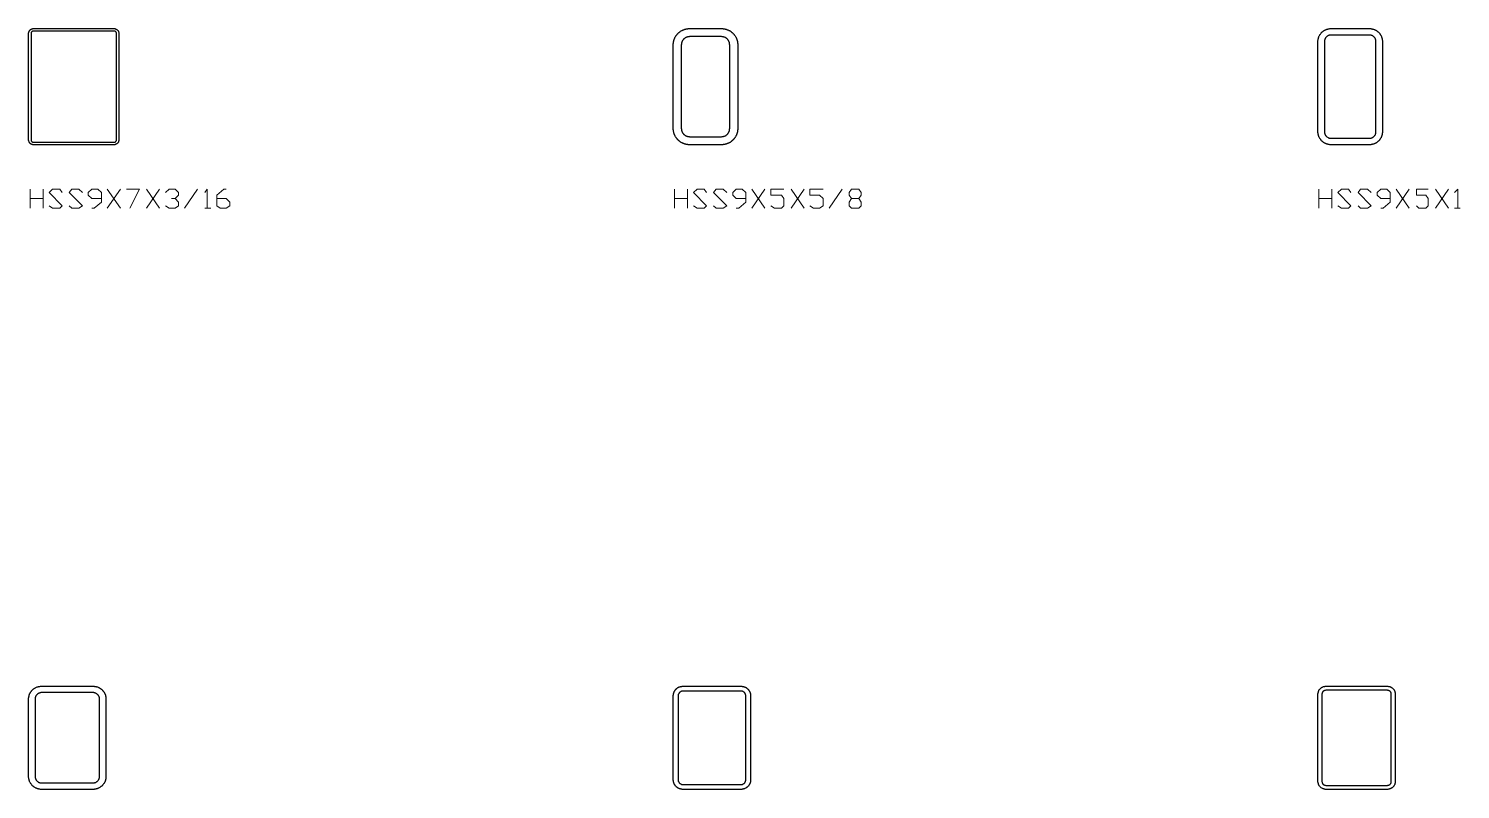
# Model space of a CAD drawing. Header units: inches. Extents: x 0 to 975, y -1305 to 34.
# Drawn here: x 250 to 361, y -800 to -741 of the extents above; entities that cross this region are included whole.
import ezdxf

# ---------------------------------------------------------------- set-up
doc = ezdxf.new("R2010")
doc.units = ezdxf.units.IN
doc.header["$MEASUREMENT"] = 0
doc.layers.add('AISC_STEEL', color=7, linetype='Continuous')

msp = doc.modelspace()

# ---------------------------------------------------------------- linework, layer by layer
at = {"color": 3, "lineweight": 0}
for p, q in [((250.11, -754.92), (250.11, -753.45)), ((251.12, -753.45), (251.12, -754.92)), ((256.1, -753.45), (257.12, -754.92)), ((256.1, -754.92), (257.12, -753.45)), ((259.14, -753.45), (260.16, -754.92)), ((259.14, -754.92), (260.16, -753.45)), ((262.1, -754.92), (263.11, -753.45)), ((300.09, -754.92), (300.09, -753.45)), ((301.1, -753.45), (301.1, -754.92)), ((306.08, -753.45), (307.1, -754.92)), ((306.08, -754.92), (307.1, -753.45)), ((309.13, -753.45), (310.14, -754.92)), ((309.13, -754.92), (310.14, -753.45)), ((312.08, -754.92), (313.09, -753.45)), ((350.07, -754.92), (350.07, -753.45)), ((351.08, -753.45), (351.08, -754.92)), ((356.06, -753.45), (357.08, -754.92)), ((356.06, -754.92), (357.08, -753.45)), ((359.11, -753.45), (360.12, -754.92)), ((359.11, -754.92), (360.12, -753.45)), ((250.11, -754.18), (251.12, -754.18)), ((263.66, -754.92), (264.12, -754.92)), ((300.09, -754.18), (301.1, -754.18)), ((350.07, -754.18), (351.08, -754.18)), ((360.58, -754.92), (361.04, -754.92))]:
    msp.add_line(p, q, dxfattribs=at)
for points in [[(251.58, -754.74), (251.86, -754.92), (252.41, -754.92), (252.6, -754.74), (251.58, -753.72), (251.86, -753.45), (252.41, -753.45), (252.6, -753.72)], [(253.15, -754.74), (253.34, -754.92), (253.89, -754.92), (254.17, -754.74), (253.15, -753.72), (253.34, -753.45), (253.89, -753.45), (254.17, -753.72)], [(254.9, -754.92), (255.09, -754.92), (255.64, -754.46), (255.64, -753.72), (255.36, -753.45), (254.9, -753.45), (254.63, -753.72), (254.63, -753.91), (254.9, -754.18), (255.64, -754.18)], [(257.58, -753.45), (258.59, -753.45), (257.85, -754.92)], [(260.62, -753.72), (260.9, -753.45), (261.36, -753.45), (261.63, -753.72), (261.63, -753.91), (261.36, -754.18), (261.08, -754.18)], [(263.66, -753.72), (263.85, -753.45), (263.85, -754.92)], [(264.59, -754.18), (265.32, -754.18), (265.6, -754.46), (265.6, -754.74), (265.32, -754.92), (264.86, -754.92), (264.59, -754.74), (264.59, -753.91), (265.14, -753.45), (265.32, -753.45)], [(301.56, -754.74), (301.84, -754.92), (302.39, -754.92), (302.58, -754.74), (301.56, -753.72), (301.84, -753.45), (302.39, -753.45), (302.58, -753.72)], [(303.13, -754.74), (303.32, -754.92), (303.87, -754.92), (304.15, -754.74), (303.13, -753.72), (303.32, -753.45), (303.87, -753.45), (304.15, -753.72)], [(304.88, -754.92), (305.07, -754.92), (305.62, -754.46), (305.62, -753.72), (305.35, -753.45), (304.88, -753.45), (304.61, -753.72), (304.61, -753.91), (304.88, -754.18), (305.62, -754.18)], [(307.56, -754.74), (307.84, -754.92), (308.39, -754.92), (308.57, -754.74), (308.57, -754.18), (308.39, -753.91), (307.56, -753.91), (307.56, -753.45), (308.57, -753.45)], [(310.6, -754.74), (310.88, -754.92), (311.34, -754.92), (311.62, -754.74), (311.62, -754.18), (311.34, -753.91), (310.6, -753.91), (310.6, -753.45), (311.62, -753.45)], [(314.38, -754.18), (314.57, -754.46), (314.57, -754.74), (314.38, -754.92), (313.83, -754.92), (313.65, -754.74), (313.65, -754.46), (313.83, -754.18), (314.38, -754.18), (314.57, -753.91), (314.57, -753.72), (314.38, -753.45), (313.83, -753.45), (313.65, -753.72), (313.65, -753.91), (313.83, -754.18)], [(351.55, -754.74), (351.82, -754.92), (352.38, -754.92), (352.56, -754.74), (351.55, -753.72), (351.82, -753.45), (352.38, -753.45), (352.56, -753.72)], [(353.11, -754.74), (353.3, -754.92), (353.85, -754.92), (354.13, -754.74), (353.11, -753.72), (353.3, -753.45), (353.85, -753.45), (354.13, -753.72)], [(354.87, -754.92), (355.05, -754.92), (355.6, -754.46), (355.6, -753.72), (355.33, -753.45), (354.87, -753.45), (354.59, -753.72), (354.59, -753.91), (354.87, -754.18), (355.6, -754.18)], [(357.63, -754.74), (357.82, -754.92), (358.37, -754.92), (358.55, -754.74), (358.55, -754.18), (358.37, -753.91), (357.63, -753.91), (357.63, -753.45), (358.55, -753.45)], [(360.58, -753.72), (360.86, -753.45), (360.86, -754.92)], [(261.36, -754.18), (261.63, -754.46), (261.63, -754.74), (261.36, -754.92), (260.9, -754.92), (260.62, -754.74)]]:
    msp.add_lwpolyline(points, dxfattribs=at)
at = {"layer": 'AISC_STEEL'}
for points in [[(256.62, -741), (256.65, -741), (256.68, -741), (256.71, -741.01), (256.74, -741.02), (256.77, -741.03), (256.8, -741.04), (256.82, -741.06), (256.85, -741.07), (256.87, -741.09), (256.89, -741.11), (256.91, -741.13), (256.93, -741.15), (256.94, -741.18), (256.96, -741.2), (256.97, -741.23), (256.98, -741.26), (256.99, -741.29), (257, -741.32), (257, -741.35), (257, -741.38), (257, -749.62), (257, -749.65), (257, -749.68), (256.99, -749.71), (256.98, -749.74), (256.97, -749.77), (256.96, -749.8), (256.94, -749.82), (256.93, -749.85), (256.91, -749.87), (256.89, -749.89), (256.87, -749.91), (256.85, -749.93), (256.82, -749.94), (256.8, -749.96), (256.77, -749.97), (256.74, -749.98), (256.71, -749.99), (256.68, -750), (256.65, -750), (256.62, -750), (250.38, -750), (250.35, -750), (250.32, -750), (250.29, -749.99), (250.26, -749.98), (250.23, -749.97), (250.2, -749.96), (250.18, -749.94), (250.15, -749.93), (250.13, -749.91), (250.11, -749.89), (250.09, -749.87), (250.07, -749.85), (250.06, -749.82), (250.04, -749.8), (250.03, -749.77), (250.02, -749.74), (250.01, -749.71), (250, -749.68), (250, -749.65), (250, -749.62), (250, -741.38), (250, -741.35), (250, -741.32), (250.01, -741.29), (250.02, -741.26), (250.03, -741.23), (250.04, -741.2), (250.06, -741.18), (250.07, -741.15), (250.09, -741.13), (250.11, -741.11), (250.13, -741.09), (250.15, -741.07), (250.18, -741.06), (250.2, -741.04), (250.23, -741.03), (250.26, -741.02), (250.29, -741.01), (250.32, -741), (250.35, -741), (250.38, -741)], [(250.38, -741.19), (250.35, -741.19), (250.33, -741.19), (250.3, -741.2), (250.28, -741.21), (250.26, -741.23), (250.24, -741.24), (250.23, -741.26), (250.21, -741.28), (250.2, -741.3), (250.19, -741.33), (250.19, -741.35), (250.19, -741.38), (250.19, -749.62), (250.19, -749.65), (250.19, -749.67), (250.2, -749.7), (250.21, -749.72), (250.23, -749.74), (250.24, -749.76), (250.26, -749.77), (250.28, -749.79), (250.3, -749.8), (250.33, -749.81), (250.35, -749.81), (250.38, -749.81), (256.62, -749.81), (256.65, -749.81), (256.67, -749.81), (256.7, -749.8), (256.72, -749.79), (256.74, -749.77), (256.76, -749.76), (256.77, -749.74), (256.79, -749.72), (256.8, -749.7), (256.81, -749.67), (256.81, -749.65), (256.81, -749.62), (256.81, -741.38), (256.81, -741.35), (256.81, -741.33), (256.8, -741.3), (256.79, -741.28), (256.77, -741.26), (256.76, -741.24), (256.74, -741.23), (256.72, -741.21), (256.7, -741.2), (256.67, -741.19), (256.65, -741.19), (256.62, -741.19)], [(303.75, -741), (303.78, -741), (303.81, -741), (303.84, -741), (303.87, -741.01), (303.9, -741.01), (303.93, -741.01), (303.96, -741.02), (303.99, -741.02), (304.02, -741.03), (304.04, -741.04), (304.07, -741.04), (304.1, -741.05), (304.13, -741.06), (304.16, -741.07), (304.19, -741.08), (304.21, -741.09), (304.24, -741.1), (304.27, -741.11), (304.3, -741.13), (304.32, -741.14), (304.35, -741.15), (304.38, -741.17), (304.4, -741.18), (304.43, -741.2), (304.45, -741.21), (304.48, -741.23), (304.5, -741.25), (304.52, -741.27), (304.55, -741.29), (304.57, -741.31), (304.59, -741.33), (304.61, -741.35), (304.63, -741.37), (304.65, -741.39), (304.67, -741.41), (304.69, -741.43), (304.71, -741.45), (304.73, -741.48), (304.75, -741.5), (304.77, -741.52), (304.79, -741.55), (304.8, -741.57), (304.82, -741.6), (304.83, -741.62), (304.85, -741.65), (304.86, -741.68), (304.87, -741.7), (304.89, -741.73), (304.9, -741.76), (304.91, -741.79), (304.92, -741.81), (304.93, -741.84), (304.94, -741.87), (304.95, -741.9), (304.96, -741.93), (304.96, -741.96), (304.97, -741.98), (304.98, -742.01), (304.98, -742.04), (304.99, -742.07), (304.99, -742.1), (304.99, -742.13), (305, -742.16), (305, -742.19), (305, -742.22), (305, -742.25), (305, -748.75), (305, -748.78), (305, -748.81), (305, -748.84), (304.99, -748.87), (304.99, -748.9), (304.99, -748.93), (304.98, -748.96), (304.98, -748.99), (304.97, -749.02), (304.96, -749.04), (304.96, -749.07), (304.95, -749.1), (304.94, -749.13), (304.93, -749.16), (304.92, -749.19), (304.91, -749.21), (304.9, -749.24), (304.89, -749.27), (304.87, -749.3), (304.86, -749.32), (304.85, -749.35), (304.83, -749.38), (304.82, -749.4), (304.8, -749.43), (304.79, -749.45), (304.77, -749.48), (304.75, -749.5), (304.73, -749.52), (304.71, -749.55), (304.69, -749.57), (304.67, -749.59), (304.65, -749.61), (304.63, -749.63), (304.61, -749.65), (304.59, -749.67), (304.57, -749.69), (304.55, -749.71), (304.52, -749.73), (304.5, -749.75), (304.48, -749.77), (304.45, -749.79), (304.43, -749.8), (304.4, -749.82), (304.38, -749.83), (304.35, -749.85), (304.32, -749.86), (304.3, -749.87), (304.27, -749.89), (304.24, -749.9), (304.21, -749.91), (304.19, -749.92), (304.16, -749.93), (304.13, -749.94), (304.1, -749.95), (304.07, -749.96), (304.04, -749.96), (304.02, -749.97), (303.99, -749.98), (303.96, -749.98), (303.93, -749.99), (303.9, -749.99), (303.87, -749.99), (303.84, -750), (303.81, -750), (303.78, -750), (303.75, -750), (301.25, -750), (301.22, -750), (301.19, -750), (301.16, -750), (301.13, -749.99), (301.1, -749.99), (301.07, -749.99), (301.04, -749.98), (301.01, -749.98), (300.98, -749.97), (300.96, -749.96), (300.93, -749.96), (300.9, -749.95), (300.87, -749.94), (300.84, -749.93), (300.81, -749.92), (300.79, -749.91), (300.76, -749.9), (300.73, -749.89), (300.7, -749.87), (300.68, -749.86), (300.65, -749.85), (300.62, -749.83), (300.6, -749.82), (300.57, -749.8), (300.55, -749.79), (300.52, -749.77), (300.5, -749.75), (300.48, -749.73), (300.45, -749.71), (300.43, -749.69), (300.41, -749.67), (300.39, -749.65), (300.37, -749.63), (300.35, -749.61), (300.33, -749.59), (300.31, -749.57), (300.29, -749.55), (300.27, -749.52), (300.25, -749.5), (300.23, -749.48), (300.21, -749.45), (300.2, -749.43), (300.18, -749.4), (300.17, -749.38), (300.15, -749.35), (300.14, -749.32), (300.13, -749.3), (300.11, -749.27), (300.1, -749.24), (300.09, -749.21), (300.08, -749.19), (300.07, -749.16), (300.06, -749.13), (300.05, -749.1), (300.04, -749.07), (300.04, -749.04), (300.03, -749.02), (300.02, -748.99), (300.02, -748.96), (300.01, -748.93), (300.01, -748.9), (300.01, -748.87), (300, -748.84), (300, -748.81), (300, -748.78), (300, -748.75), (300, -742.25), (300, -742.22), (300, -742.19), (300, -742.16), (300.01, -742.13), (300.01, -742.1), (300.01, -742.07), (300.02, -742.04), (300.02, -742.01), (300.03, -741.98), (300.04, -741.96), (300.04, -741.93), (300.05, -741.9), (300.06, -741.87), (300.07, -741.84), (300.08, -741.81), (300.09, -741.79), (300.1, -741.76), (300.11, -741.73), (300.13, -741.7), (300.14, -741.68), (300.15, -741.65), (300.17, -741.62), (300.18, -741.6), (300.2, -741.57), (300.21, -741.55), (300.23, -741.52), (300.25, -741.5), (300.27, -741.48), (300.29, -741.45), (300.31, -741.43), (300.33, -741.41), (300.35, -741.39), (300.37, -741.37), (300.39, -741.35), (300.41, -741.33), (300.43, -741.31), (300.45, -741.29), (300.48, -741.27), (300.5, -741.25), (300.52, -741.23), (300.55, -741.21), (300.57, -741.2), (300.6, -741.18), (300.62, -741.17), (300.65, -741.15), (300.68, -741.14), (300.7, -741.13), (300.73, -741.11), (300.76, -741.1), (300.79, -741.09), (300.81, -741.08), (300.84, -741.07), (300.87, -741.06), (300.9, -741.05), (300.93, -741.04), (300.96, -741.04), (300.98, -741.03), (301.01, -741.02), (301.04, -741.02), (301.07, -741.01), (301.1, -741.01), (301.13, -741.01), (301.16, -741), (301.19, -741), (301.22, -741), (301.25, -741)], [(301.25, -741.62), (301.22, -741.63), (301.19, -741.63), (301.16, -741.63), (301.13, -741.64), (301.1, -741.64), (301.07, -741.65), (301.05, -741.66), (301.02, -741.67), (300.99, -741.68), (300.96, -741.69), (300.94, -741.71), (300.91, -741.72), (300.89, -741.74), (300.86, -741.76), (300.84, -741.78), (300.82, -741.8), (300.8, -741.82), (300.78, -741.84), (300.76, -741.86), (300.74, -741.89), (300.72, -741.91), (300.71, -741.94), (300.69, -741.96), (300.68, -741.99), (300.67, -742.02), (300.66, -742.05), (300.65, -742.07), (300.64, -742.1), (300.64, -742.13), (300.63, -742.16), (300.63, -742.19), (300.63, -742.22), (300.62, -742.25), (300.62, -748.75), (300.63, -748.78), (300.63, -748.81), (300.63, -748.84), (300.64, -748.87), (300.64, -748.9), (300.65, -748.93), (300.66, -748.95), (300.67, -748.98), (300.68, -749.01), (300.69, -749.04), (300.71, -749.06), (300.72, -749.09), (300.74, -749.11), (300.76, -749.14), (300.78, -749.16), (300.8, -749.18), (300.82, -749.2), (300.84, -749.22), (300.86, -749.24), (300.89, -749.26), (300.91, -749.28), (300.94, -749.29), (300.96, -749.31), (300.99, -749.32), (301.02, -749.33), (301.05, -749.34), (301.07, -749.35), (301.1, -749.36), (301.13, -749.36), (301.16, -749.37), (301.19, -749.37), (301.22, -749.37), (301.25, -749.38), (303.75, -749.38), (303.78, -749.37), (303.81, -749.37), (303.84, -749.37), (303.87, -749.36), (303.9, -749.36), (303.93, -749.35), (303.95, -749.34), (303.98, -749.33), (304.01, -749.32), (304.04, -749.31), (304.06, -749.29), (304.09, -749.28), (304.11, -749.26), (304.14, -749.24), (304.16, -749.22), (304.18, -749.2), (304.2, -749.18), (304.22, -749.16), (304.24, -749.14), (304.26, -749.11), (304.28, -749.09), (304.29, -749.06), (304.31, -749.04), (304.32, -749.01), (304.33, -748.98), (304.34, -748.95), (304.35, -748.93), (304.36, -748.9), (304.36, -748.87), (304.37, -748.84), (304.37, -748.81), (304.37, -748.78), (304.38, -748.75), (304.38, -742.25), (304.37, -742.22), (304.37, -742.19), (304.37, -742.16), (304.36, -742.13), (304.36, -742.1), (304.35, -742.07), (304.34, -742.05), (304.33, -742.02), (304.32, -741.99), (304.31, -741.96), (304.29, -741.94), (304.28, -741.91), (304.26, -741.89), (304.24, -741.86), (304.22, -741.84), (304.2, -741.82), (304.18, -741.8), (304.16, -741.78), (304.14, -741.76), (304.11, -741.74), (304.09, -741.72), (304.06, -741.71), (304.04, -741.69), (304.01, -741.68), (303.98, -741.67), (303.95, -741.66), (303.93, -741.65), (303.9, -741.64), (303.87, -741.64), (303.84, -741.63), (303.81, -741.63), (303.78, -741.63), (303.75, -741.62)], [(354, -741), (354.03, -741), (354.06, -741), (354.09, -741), (354.12, -741.01), (354.15, -741.01), (354.18, -741.02), (354.21, -741.02), (354.23, -741.03), (354.26, -741.04), (354.29, -741.04), (354.32, -741.05), (354.35, -741.06), (354.38, -741.07), (354.4, -741.08), (354.43, -741.1), (354.46, -741.11), (354.48, -741.12), (354.51, -741.14), (354.53, -741.15), (354.56, -741.17), (354.58, -741.19), (354.61, -741.21), (354.63, -741.22), (354.65, -741.24), (354.67, -741.26), (354.7, -741.28), (354.72, -741.3), (354.74, -741.33), (354.76, -741.35), (354.78, -741.37), (354.79, -741.39), (354.81, -741.42), (354.83, -741.44), (354.85, -741.47), (354.86, -741.49), (354.88, -741.52), (354.89, -741.54), (354.9, -741.57), (354.92, -741.6), (354.93, -741.62), (354.94, -741.65), (354.95, -741.68), (354.96, -741.71), (354.96, -741.74), (354.97, -741.77), (354.98, -741.79), (354.98, -741.82), (354.99, -741.85), (354.99, -741.88), (355, -741.91), (355, -741.94), (355, -741.97), (355, -742), (355, -749), (355, -749.03), (355, -749.06), (355, -749.09), (354.99, -749.12), (354.99, -749.15), (354.98, -749.18), (354.98, -749.21), (354.97, -749.23), (354.96, -749.26), (354.96, -749.29), (354.95, -749.32), (354.94, -749.35), (354.93, -749.38), (354.92, -749.4), (354.9, -749.43), (354.89, -749.46), (354.88, -749.48), (354.86, -749.51), (354.85, -749.53), (354.83, -749.56), (354.81, -749.58), (354.79, -749.61), (354.78, -749.63), (354.76, -749.65), (354.74, -749.67), (354.72, -749.7), (354.7, -749.72), (354.67, -749.74), (354.65, -749.76), (354.63, -749.78), (354.61, -749.79), (354.58, -749.81), (354.56, -749.83), (354.53, -749.85), (354.51, -749.86), (354.48, -749.88), (354.46, -749.89), (354.43, -749.9), (354.4, -749.92), (354.38, -749.93), (354.35, -749.94), (354.32, -749.95), (354.29, -749.96), (354.26, -749.96), (354.23, -749.97), (354.21, -749.98), (354.18, -749.98), (354.15, -749.99), (354.12, -749.99), (354.09, -750), (354.06, -750), (354.03, -750), (354, -750), (351, -750), (350.97, -750), (350.94, -750), (350.91, -750), (350.88, -749.99), (350.85, -749.99), (350.82, -749.98), (350.79, -749.98), (350.77, -749.97), (350.74, -749.96), (350.71, -749.96), (350.68, -749.95), (350.65, -749.94), (350.62, -749.93), (350.6, -749.92), (350.57, -749.9), (350.54, -749.89), (350.52, -749.88), (350.49, -749.86), (350.47, -749.85), (350.44, -749.83), (350.42, -749.81), (350.39, -749.79), (350.37, -749.78), (350.35, -749.76), (350.33, -749.74), (350.3, -749.72), (350.28, -749.7), (350.26, -749.67), (350.24, -749.65), (350.22, -749.63), (350.21, -749.61), (350.19, -749.58), (350.17, -749.56), (350.15, -749.53), (350.14, -749.51), (350.12, -749.48), (350.11, -749.46), (350.1, -749.43), (350.08, -749.4), (350.07, -749.38), (350.06, -749.35), (350.05, -749.32), (350.04, -749.29), (350.04, -749.26), (350.03, -749.23), (350.02, -749.21), (350.02, -749.18), (350.01, -749.15), (350.01, -749.12), (350, -749.09), (350, -749.06), (350, -749.03), (350, -749), (350, -742), (350, -741.97), (350, -741.94), (350, -741.91), (350.01, -741.88), (350.01, -741.85), (350.02, -741.82), (350.02, -741.79), (350.03, -741.77), (350.04, -741.74), (350.04, -741.71), (350.05, -741.68), (350.06, -741.65), (350.07, -741.62), (350.08, -741.6), (350.1, -741.57), (350.11, -741.54), (350.12, -741.52), (350.14, -741.49), (350.15, -741.47), (350.17, -741.44), (350.19, -741.42), (350.21, -741.39), (350.22, -741.37), (350.24, -741.35), (350.26, -741.33), (350.28, -741.3), (350.3, -741.28), (350.33, -741.26), (350.35, -741.24), (350.37, -741.22), (350.39, -741.21), (350.42, -741.19), (350.44, -741.17), (350.47, -741.15), (350.49, -741.14), (350.52, -741.12), (350.54, -741.11), (350.57, -741.1), (350.6, -741.08), (350.62, -741.07), (350.65, -741.06), (350.68, -741.05), (350.71, -741.04), (350.74, -741.04), (350.77, -741.03), (350.79, -741.02), (350.82, -741.02), (350.85, -741.01), (350.88, -741.01), (350.91, -741), (350.94, -741), (350.97, -741), (351, -741)], [(351, -741.5), (350.97, -741.5), (350.94, -741.5), (350.91, -741.51), (350.88, -741.51), (350.86, -741.52), (350.83, -741.53), (350.8, -741.54), (350.78, -741.55), (350.75, -741.57), (350.73, -741.58), (350.7, -741.6), (350.68, -741.62), (350.66, -741.64), (350.64, -741.66), (350.62, -741.68), (350.6, -741.7), (350.58, -741.73), (350.57, -741.75), (350.55, -741.78), (350.54, -741.8), (350.53, -741.83), (350.52, -741.86), (350.51, -741.88), (350.51, -741.91), (350.5, -741.94), (350.5, -741.97), (350.5, -742), (350.5, -749), (350.5, -749.03), (350.5, -749.06), (350.51, -749.09), (350.51, -749.12), (350.52, -749.14), (350.53, -749.17), (350.54, -749.2), (350.55, -749.22), (350.57, -749.25), (350.58, -749.27), (350.6, -749.3), (350.62, -749.32), (350.64, -749.34), (350.66, -749.36), (350.68, -749.38), (350.7, -749.4), (350.73, -749.42), (350.75, -749.43), (350.78, -749.45), (350.8, -749.46), (350.83, -749.47), (350.86, -749.48), (350.88, -749.49), (350.91, -749.49), (350.94, -749.5), (350.97, -749.5), (351, -749.5), (354, -749.5), (354.03, -749.5), (354.06, -749.5), (354.09, -749.49), (354.12, -749.49), (354.14, -749.48), (354.17, -749.47), (354.2, -749.46), (354.22, -749.45), (354.25, -749.43), (354.27, -749.42), (354.3, -749.4), (354.32, -749.38), (354.34, -749.36), (354.36, -749.34), (354.38, -749.32), (354.4, -749.3), (354.42, -749.27), (354.43, -749.25), (354.45, -749.22), (354.46, -749.2), (354.47, -749.17), (354.48, -749.14), (354.49, -749.12), (354.49, -749.09), (354.5, -749.06), (354.5, -749.03), (354.5, -749), (354.5, -742), (354.5, -741.97), (354.5, -741.94), (354.49, -741.91), (354.49, -741.88), (354.48, -741.86), (354.47, -741.83), (354.46, -741.8), (354.45, -741.78), (354.43, -741.75), (354.42, -741.73), (354.4, -741.7), (354.38, -741.68), (354.36, -741.66), (354.34, -741.64), (354.32, -741.62), (354.3, -741.6), (354.27, -741.58), (354.25, -741.57), (354.22, -741.55), (354.2, -741.54), (354.17, -741.53), (354.14, -741.52), (354.12, -741.51), (354.09, -741.51), (354.06, -741.5), (354.03, -741.5), (354, -741.5)], [(255, -792), (255.03, -792), (255.06, -792), (255.09, -792), (255.12, -792.01), (255.15, -792.01), (255.18, -792.02), (255.21, -792.02), (255.23, -792.03), (255.26, -792.04), (255.29, -792.04), (255.32, -792.05), (255.35, -792.06), (255.38, -792.07), (255.4, -792.08), (255.43, -792.1), (255.46, -792.11), (255.48, -792.12), (255.51, -792.14), (255.53, -792.15), (255.56, -792.17), (255.58, -792.19), (255.61, -792.21), (255.63, -792.22), (255.65, -792.24), (255.67, -792.26), (255.7, -792.28), (255.72, -792.3), (255.74, -792.33), (255.76, -792.35), (255.78, -792.37), (255.79, -792.39), (255.81, -792.42), (255.83, -792.44), (255.85, -792.47), (255.86, -792.49), (255.88, -792.52), (255.89, -792.54), (255.9, -792.57), (255.92, -792.6), (255.93, -792.62), (255.94, -792.65), (255.95, -792.68), (255.96, -792.71), (255.96, -792.74), (255.97, -792.77), (255.98, -792.79), (255.98, -792.82), (255.99, -792.85), (255.99, -792.88), (256, -792.91), (256, -792.94), (256, -792.97), (256, -793), (256, -799), (256, -799.03), (256, -799.06), (256, -799.09), (255.99, -799.12), (255.99, -799.15), (255.98, -799.18), (255.98, -799.21), (255.97, -799.23), (255.96, -799.26), (255.96, -799.29), (255.95, -799.32), (255.94, -799.35), (255.93, -799.38), (255.92, -799.4), (255.9, -799.43), (255.89, -799.46), (255.88, -799.48), (255.86, -799.51), (255.85, -799.53), (255.83, -799.56), (255.81, -799.58), (255.79, -799.61), (255.78, -799.63), (255.76, -799.65), (255.74, -799.67), (255.72, -799.7), (255.7, -799.72), (255.67, -799.74), (255.65, -799.76), (255.63, -799.78), (255.61, -799.79), (255.58, -799.81), (255.56, -799.83), (255.53, -799.85), (255.51, -799.86), (255.48, -799.88), (255.46, -799.89), (255.43, -799.9), (255.4, -799.92), (255.38, -799.93), (255.35, -799.94), (255.32, -799.95), (255.29, -799.96), (255.26, -799.96), (255.23, -799.97), (255.21, -799.98), (255.18, -799.98), (255.15, -799.99), (255.12, -799.99), (255.09, -800), (255.06, -800), (255.03, -800), (255, -800), (251, -800), (250.97, -800), (250.94, -800), (250.91, -800), (250.88, -799.99), (250.85, -799.99), (250.82, -799.98), (250.79, -799.98), (250.77, -799.97), (250.74, -799.96), (250.71, -799.96), (250.68, -799.95), (250.65, -799.94), (250.62, -799.93), (250.6, -799.92), (250.57, -799.9), (250.54, -799.89), (250.52, -799.88), (250.49, -799.86), (250.47, -799.85), (250.44, -799.83), (250.42, -799.81), (250.39, -799.79), (250.37, -799.78), (250.35, -799.76), (250.33, -799.74), (250.3, -799.72), (250.28, -799.7), (250.26, -799.67), (250.24, -799.65), (250.22, -799.63), (250.21, -799.61), (250.19, -799.58), (250.17, -799.56), (250.15, -799.53), (250.14, -799.51), (250.12, -799.48), (250.11, -799.46), (250.1, -799.43), (250.08, -799.4), (250.07, -799.38), (250.06, -799.35), (250.05, -799.32), (250.04, -799.29), (250.04, -799.26), (250.03, -799.23), (250.02, -799.21), (250.02, -799.18), (250.01, -799.15), (250.01, -799.12), (250, -799.09), (250, -799.06), (250, -799.03), (250, -799), (250, -793), (250, -792.97), (250, -792.94), (250, -792.91), (250.01, -792.88), (250.01, -792.85), (250.02, -792.82), (250.02, -792.79), (250.03, -792.77), (250.04, -792.74), (250.04, -792.71), (250.05, -792.68), (250.06, -792.65), (250.07, -792.62), (250.08, -792.6), (250.1, -792.57), (250.11, -792.54), (250.12, -792.52), (250.14, -792.49), (250.15, -792.47), (250.17, -792.44), (250.19, -792.42), (250.21, -792.39), (250.22, -792.37), (250.24, -792.35), (250.26, -792.33), (250.28, -792.3), (250.3, -792.28), (250.33, -792.26), (250.35, -792.24), (250.37, -792.22), (250.39, -792.21), (250.42, -792.19), (250.44, -792.17), (250.47, -792.15), (250.49, -792.14), (250.52, -792.12), (250.54, -792.11), (250.57, -792.1), (250.6, -792.08), (250.62, -792.07), (250.65, -792.06), (250.68, -792.05), (250.71, -792.04), (250.74, -792.04), (250.77, -792.03), (250.79, -792.02), (250.82, -792.02), (250.85, -792.01), (250.88, -792.01), (250.91, -792), (250.94, -792), (250.97, -792), (251, -792)], [(251, -792.5), (250.97, -792.5), (250.94, -792.5), (250.91, -792.51), (250.88, -792.51), (250.86, -792.52), (250.83, -792.53), (250.8, -792.54), (250.78, -792.55), (250.75, -792.57), (250.73, -792.58), (250.7, -792.6), (250.68, -792.62), (250.66, -792.64), (250.64, -792.66), (250.62, -792.68), (250.6, -792.7), (250.58, -792.73), (250.57, -792.75), (250.55, -792.78), (250.54, -792.8), (250.53, -792.83), (250.52, -792.86), (250.51, -792.88), (250.51, -792.91), (250.5, -792.94), (250.5, -792.97), (250.5, -793), (250.5, -799), (250.5, -799.03), (250.5, -799.06), (250.51, -799.09), (250.51, -799.12), (250.52, -799.14), (250.53, -799.17), (250.54, -799.2), (250.55, -799.22), (250.57, -799.25), (250.58, -799.27), (250.6, -799.3), (250.62, -799.32), (250.64, -799.34), (250.66, -799.36), (250.68, -799.38), (250.7, -799.4), (250.73, -799.42), (250.75, -799.43), (250.78, -799.45), (250.8, -799.46), (250.83, -799.47), (250.86, -799.48), (250.88, -799.49), (250.91, -799.49), (250.94, -799.5), (250.97, -799.5), (251, -799.5), (255, -799.5), (255.03, -799.5), (255.06, -799.5), (255.09, -799.49), (255.12, -799.49), (255.14, -799.48), (255.17, -799.47), (255.2, -799.46), (255.22, -799.45), (255.25, -799.43), (255.27, -799.42), (255.3, -799.4), (255.32, -799.38), (255.34, -799.36), (255.36, -799.34), (255.38, -799.32), (255.4, -799.3), (255.42, -799.27), (255.43, -799.25), (255.45, -799.22), (255.46, -799.2), (255.47, -799.17), (255.48, -799.14), (255.49, -799.12), (255.49, -799.09), (255.5, -799.06), (255.5, -799.03), (255.5, -799), (255.5, -793), (255.5, -792.97), (255.5, -792.94), (255.49, -792.91), (255.49, -792.88), (255.48, -792.86), (255.47, -792.83), (255.46, -792.8), (255.45, -792.78), (255.43, -792.75), (255.42, -792.73), (255.4, -792.7), (255.38, -792.68), (255.36, -792.66), (255.34, -792.64), (255.32, -792.62), (255.3, -792.6), (255.27, -792.58), (255.25, -792.57), (255.22, -792.55), (255.2, -792.54), (255.17, -792.53), (255.14, -792.52), (255.12, -792.51), (255.09, -792.51), (255.06, -792.5), (255.03, -792.5), (255, -792.5)], [(305.25, -792), (305.28, -792), (305.31, -792), (305.34, -792.01), (305.37, -792.01), (305.4, -792.01), (305.43, -792.02), (305.45, -792.03), (305.48, -792.04), (305.51, -792.05), (305.54, -792.06), (305.56, -792.07), (305.59, -792.08), (305.62, -792.1), (305.64, -792.11), (305.67, -792.13), (305.69, -792.14), (305.71, -792.16), (305.74, -792.18), (305.76, -792.2), (305.78, -792.22), (305.8, -792.24), (305.82, -792.26), (305.84, -792.29), (305.86, -792.31), (305.87, -792.33), (305.89, -792.36), (305.9, -792.38), (305.92, -792.41), (305.93, -792.44), (305.94, -792.46), (305.95, -792.49), (305.96, -792.52), (305.97, -792.55), (305.98, -792.57), (305.99, -792.6), (305.99, -792.63), (305.99, -792.66), (306, -792.69), (306, -792.72), (306, -792.75), (306, -799.25), (306, -799.28), (306, -799.31), (305.99, -799.34), (305.99, -799.37), (305.99, -799.4), (305.98, -799.43), (305.97, -799.45), (305.96, -799.48), (305.95, -799.51), (305.94, -799.54), (305.93, -799.56), (305.92, -799.59), (305.9, -799.62), (305.89, -799.64), (305.87, -799.67), (305.86, -799.69), (305.84, -799.71), (305.82, -799.74), (305.8, -799.76), (305.78, -799.78), (305.76, -799.8), (305.74, -799.82), (305.71, -799.84), (305.69, -799.86), (305.67, -799.87), (305.64, -799.89), (305.62, -799.9), (305.59, -799.92), (305.56, -799.93), (305.54, -799.94), (305.51, -799.95), (305.48, -799.96), (305.45, -799.97), (305.43, -799.98), (305.4, -799.99), (305.37, -799.99), (305.34, -799.99), (305.31, -800), (305.28, -800), (305.25, -800), (300.75, -800), (300.72, -800), (300.69, -800), (300.66, -799.99), (300.63, -799.99), (300.6, -799.99), (300.57, -799.98), (300.55, -799.97), (300.52, -799.96), (300.49, -799.95), (300.46, -799.94), (300.44, -799.93), (300.41, -799.92), (300.38, -799.9), (300.36, -799.89), (300.33, -799.87), (300.31, -799.86), (300.29, -799.84), (300.26, -799.82), (300.24, -799.8), (300.22, -799.78), (300.2, -799.76), (300.18, -799.74), (300.16, -799.71), (300.14, -799.69), (300.13, -799.67), (300.11, -799.64), (300.1, -799.62), (300.08, -799.59), (300.07, -799.56), (300.06, -799.54), (300.05, -799.51), (300.04, -799.48), (300.03, -799.45), (300.02, -799.43), (300.01, -799.4), (300.01, -799.37), (300.01, -799.34), (300, -799.31), (300, -799.28), (300, -799.25), (300, -792.75), (300, -792.72), (300, -792.69), (300.01, -792.66), (300.01, -792.63), (300.01, -792.6), (300.02, -792.57), (300.03, -792.55), (300.04, -792.52), (300.05, -792.49), (300.06, -792.46), (300.07, -792.44), (300.08, -792.41), (300.1, -792.38), (300.11, -792.36), (300.13, -792.33), (300.14, -792.31), (300.16, -792.29), (300.18, -792.26), (300.2, -792.24), (300.22, -792.22), (300.24, -792.2), (300.26, -792.18), (300.29, -792.16), (300.31, -792.14), (300.33, -792.13), (300.36, -792.11), (300.38, -792.1), (300.41, -792.08), (300.44, -792.07), (300.46, -792.06), (300.49, -792.05), (300.52, -792.04), (300.55, -792.03), (300.57, -792.02), (300.6, -792.01), (300.63, -792.01), (300.66, -792.01), (300.69, -792), (300.72, -792), (300.75, -792)], [(300.75, -792.38), (300.72, -792.38), (300.69, -792.38), (300.66, -792.39), (300.63, -792.39), (300.61, -792.4), (300.58, -792.42), (300.55, -792.43), (300.53, -792.45), (300.51, -792.46), (300.48, -792.48), (300.46, -792.51), (300.45, -792.53), (300.43, -792.55), (300.42, -792.58), (300.4, -792.61), (300.39, -792.63), (300.39, -792.66), (300.38, -792.69), (300.38, -792.72), (300.38, -792.75), (300.38, -799.25), (300.38, -799.28), (300.38, -799.31), (300.39, -799.34), (300.39, -799.37), (300.4, -799.39), (300.42, -799.42), (300.43, -799.45), (300.45, -799.47), (300.46, -799.49), (300.48, -799.52), (300.51, -799.54), (300.53, -799.55), (300.55, -799.57), (300.58, -799.58), (300.61, -799.6), (300.63, -799.61), (300.66, -799.61), (300.69, -799.62), (300.72, -799.62), (300.75, -799.62), (305.25, -799.62), (305.28, -799.62), (305.31, -799.62), (305.34, -799.61), (305.37, -799.61), (305.39, -799.6), (305.42, -799.58), (305.45, -799.57), (305.47, -799.55), (305.49, -799.54), (305.52, -799.52), (305.54, -799.49), (305.55, -799.47), (305.57, -799.45), (305.58, -799.42), (305.6, -799.39), (305.61, -799.37), (305.61, -799.34), (305.62, -799.31), (305.62, -799.28), (305.62, -799.25), (305.62, -792.75), (305.62, -792.72), (305.62, -792.69), (305.61, -792.66), (305.61, -792.63), (305.6, -792.61), (305.58, -792.58), (305.57, -792.55), (305.55, -792.53), (305.54, -792.51), (305.52, -792.48), (305.49, -792.46), (305.47, -792.45), (305.45, -792.43), (305.42, -792.42), (305.39, -792.4), (305.37, -792.39), (305.34, -792.39), (305.31, -792.38), (305.28, -792.38), (305.25, -792.38)], [(355.38, -792), (355.4, -792), (355.43, -792), (355.46, -792.01), (355.49, -792.01), (355.52, -792.02), (355.55, -792.03), (355.58, -792.03), (355.61, -792.04), (355.63, -792.06), (355.66, -792.07), (355.69, -792.08), (355.71, -792.1), (355.74, -792.12), (355.76, -792.13), (355.78, -792.15), (355.81, -792.17), (355.83, -792.19), (355.85, -792.22), (355.87, -792.24), (355.88, -792.26), (355.9, -792.29), (355.92, -792.31), (355.93, -792.34), (355.94, -792.37), (355.96, -792.39), (355.97, -792.42), (355.97, -792.45), (355.98, -792.48), (355.99, -792.51), (355.99, -792.54), (356, -792.57), (356, -792.6), (356, -792.62), (356, -799.38), (356, -799.4), (356, -799.43), (355.99, -799.46), (355.99, -799.49), (355.98, -799.52), (355.97, -799.55), (355.97, -799.58), (355.96, -799.61), (355.94, -799.63), (355.93, -799.66), (355.92, -799.69), (355.9, -799.71), (355.88, -799.74), (355.87, -799.76), (355.85, -799.78), (355.83, -799.81), (355.81, -799.83), (355.78, -799.85), (355.76, -799.87), (355.74, -799.88), (355.71, -799.9), (355.69, -799.92), (355.66, -799.93), (355.63, -799.94), (355.61, -799.96), (355.58, -799.97), (355.55, -799.97), (355.52, -799.98), (355.49, -799.99), (355.46, -799.99), (355.43, -800), (355.4, -800), (355.38, -800), (350.62, -800), (350.6, -800), (350.57, -800), (350.54, -799.99), (350.51, -799.99), (350.48, -799.98), (350.45, -799.97), (350.42, -799.97), (350.39, -799.96), (350.37, -799.94), (350.34, -799.93), (350.31, -799.92), (350.29, -799.9), (350.26, -799.88), (350.24, -799.87), (350.22, -799.85), (350.19, -799.83), (350.17, -799.81), (350.15, -799.78), (350.13, -799.76), (350.12, -799.74), (350.1, -799.71), (350.08, -799.69), (350.07, -799.66), (350.06, -799.63), (350.04, -799.61), (350.03, -799.58), (350.03, -799.55), (350.02, -799.52), (350.01, -799.49), (350.01, -799.46), (350, -799.43), (350, -799.4), (350, -799.38), (350, -792.62), (350, -792.6), (350, -792.57), (350.01, -792.54), (350.01, -792.51), (350.02, -792.48), (350.03, -792.45), (350.03, -792.42), (350.04, -792.39), (350.06, -792.37), (350.07, -792.34), (350.08, -792.31), (350.1, -792.29), (350.12, -792.26), (350.13, -792.24), (350.15, -792.22), (350.17, -792.19), (350.19, -792.17), (350.22, -792.15), (350.24, -792.13), (350.26, -792.12), (350.29, -792.1), (350.31, -792.08), (350.34, -792.07), (350.37, -792.06), (350.39, -792.04), (350.42, -792.03), (350.45, -792.03), (350.48, -792.02), (350.51, -792.01), (350.54, -792.01), (350.57, -792), (350.6, -792), (350.62, -792)], [(350.62, -792.31), (350.6, -792.31), (350.57, -792.32), (350.54, -792.32), (350.51, -792.33), (350.49, -792.35), (350.46, -792.36), (350.44, -792.38), (350.41, -792.39), (350.39, -792.41), (350.38, -792.44), (350.36, -792.46), (350.35, -792.49), (350.33, -792.51), (350.32, -792.54), (350.32, -792.57), (350.31, -792.6), (350.31, -792.62), (350.31, -799.38), (350.31, -799.4), (350.32, -799.43), (350.32, -799.46), (350.33, -799.49), (350.35, -799.51), (350.36, -799.54), (350.38, -799.56), (350.39, -799.59), (350.41, -799.61), (350.44, -799.62), (350.46, -799.64), (350.49, -799.65), (350.51, -799.67), (350.54, -799.68), (350.57, -799.68), (350.6, -799.69), (350.62, -799.69), (355.38, -799.69), (355.4, -799.69), (355.43, -799.68), (355.46, -799.68), (355.49, -799.67), (355.51, -799.65), (355.54, -799.64), (355.56, -799.62), (355.59, -799.61), (355.61, -799.59), (355.62, -799.56), (355.64, -799.54), (355.65, -799.51), (355.67, -799.49), (355.68, -799.46), (355.68, -799.43), (355.69, -799.4), (355.69, -799.38), (355.69, -792.62), (355.69, -792.6), (355.68, -792.57), (355.68, -792.54), (355.67, -792.51), (355.65, -792.49), (355.64, -792.46), (355.62, -792.44), (355.61, -792.41), (355.59, -792.39), (355.56, -792.38), (355.54, -792.36), (355.51, -792.35), (355.49, -792.33), (355.46, -792.32), (355.43, -792.32), (355.4, -792.31), (355.38, -792.31)]]:
    msp.add_lwpolyline(points, close=True, dxfattribs=at)

doc.saveas('drawing.dxf')
